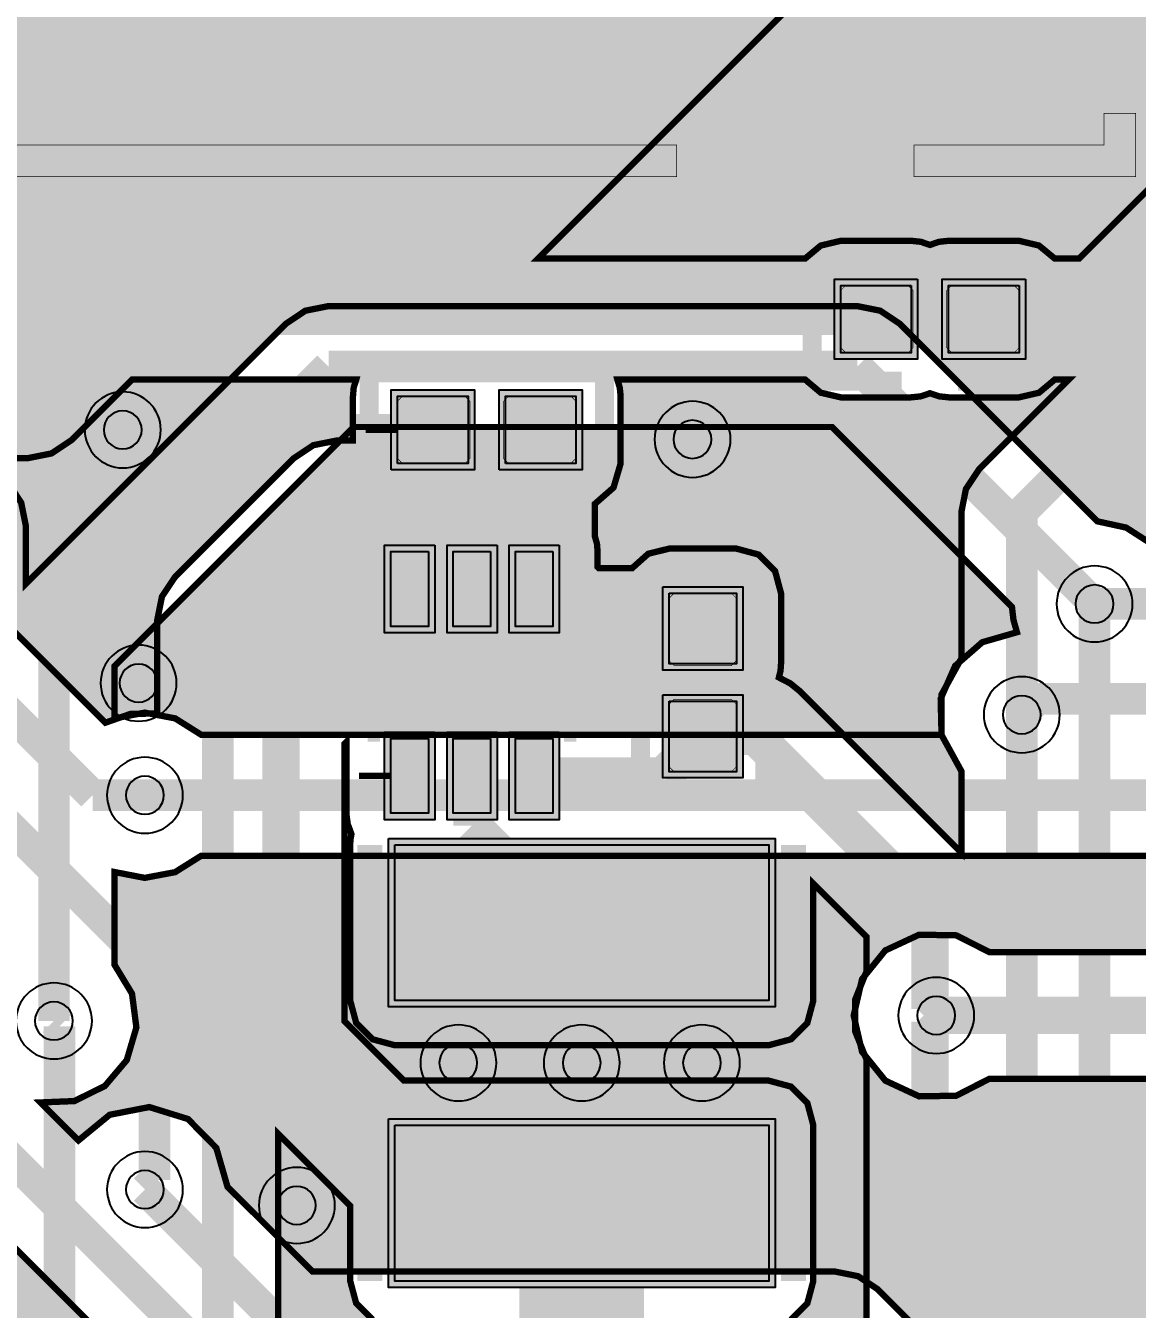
# Model space of a CAD drawing. Header units: millimetres. Extents: x 292.6 to 386.6, y -84.8 to -44.4.
# Drawn here: x 354.57 to 363.49, y -66.87 to -56.57 of the extents above; entities that cross this region are included whole.
import ezdxf

# ---------------------------------------------------------------- set-up
doc = ezdxf.new("R2010")
doc.units = ezdxf.units.MM
doc.header["$MEASUREMENT"] = 0
for name, color, linetype, true_color in [('Bottom-Layer', 7, 'Continuous', 0x0000ff), ('Document-Layer', 7, 'Continuous', 0xffffff), ('Hole-Layer', 7, 'Continuous', 0x222222), ('Multi-Layer', 7, 'Continuous', 0xc0c0c0), ('Top-Layer', 7, 'Continuous', 0xff0000), ('Top-Paste-Mask-Layer', 7, 'Continuous', 0x808080), ('Top-Silkscreen-Layer', 7, 'Continuous', 0xffcc00), ('Top-Solder-Mask-Layer', 7, 'Continuous', 0x800080)]:
    doc.layers.add(name, color=color, linetype=linetype, true_color=true_color)

msp = doc.modelspace()

# ---------------------------------------------------------------- hatches: boundary and pattern name
at = {"layer": 'Bottom-Layer'}
for points in [[(297.031, -81.582), (297.031, -74.871), (297.079, -74.985), (297.155, -75.082), (301.791, -79.718), (301.948, -79.823), (302.134, -79.86), (304.419, -79.86), (304.713, -79.91), (304.999, -79.826), (305.219, -79.625), (305.329, -79.348), (305.307, -79.05), (305.156, -78.793), (304.908, -78.628), (304.612, -78.588), (304.329, -78.682), (304.115, -78.89), (302.335, -78.89), (297.983, -74.538), (297.983, -65.489), (298.198, -65.879), (298.545, -66.159), (298.972, -66.288), (299.415, -66.245), (299.81, -66.038), (300.098, -65.698), (300.235, -65.274), (300.203, -64.829), (300.004, -64.43), (299.67, -64.135), (300.004, -63.84), (300.203, -63.441), (300.235, -62.997), (300.098, -62.572), (299.81, -62.232), (299.415, -62.025), (298.972, -61.983), (298.545, -62.111), (298.198, -62.391), (297.983, -62.782), (297.983, -54.748), (300.003, -52.728), (304.345, -52.728), (300.775, -56.299), (300.669, -56.456), (300.632, -56.642), (300.632, -68.295), (300.669, -68.481), (300.775, -68.638), (306.775, -74.638), (306.932, -74.743), (307.118, -74.78), (307.648, -74.78), (313.399, -80.531), (313.556, -80.636), (313.742, -80.673), (316.357, -80.673), (316.651, -80.723), (316.937, -80.639), (317.157, -80.438), (317.267, -80.161), (317.245, -79.863), (317.094, -79.606), (316.846, -79.441), (316.55, -79.401), (316.267, -79.495), (316.054, -79.703), (313.943, -79.703), (308.192, -73.952), (308.034, -73.847), (307.849, -73.81), (307.319, -73.81), (301.603, -68.094), (301.603, -56.843), (303.252, -55.194), (303.338, -55.413), (303.495, -55.587), (303.703, -55.696), (303.936, -55.726), (304.032, -56.035), (304.263, -56.261), (304.574, -56.351), (304.731, -56.456), (304.916, -56.492), (313.284, -56.492), (313.571, -56.563), (313.861, -56.501), (314.094, -56.32), (314.094, -58.558), (306.198, -58.558), (305.973, -58.637), (305.848, -58.84), (305.839, -58.884), (305.837, -58.928), (305.837, -61.35), (305.831, -61.433), (305.837, -61.515), (305.837, -62.054), (305.831, -62.137), (305.837, -62.219), (305.837, -62.484), (305.885, -62.663), (306.016, -62.794), (306.195, -62.842), (307.601, -62.842), (307.78, -62.794), (307.911, -62.663), (307.959, -62.484), (307.959, -60.81), (314.28, -60.81), (314.303, -60.812), (314.326, -60.813), (325.375, -60.813), (325.554, -60.765), (325.685, -60.634), (325.733, -60.455), (325.733, -59.78), (326.156, -59.815), (326.549, -59.653), (326.825, -59.33), (326.925, -58.917), (326.925, -58.017), (326.836, -57.625), (326.587, -57.31), (326.226, -57.133), (325.824, -57.13), (325.46, -57.3), (325.205, -57.611), (324.96, -57.349), (324.619, -57.24), (324.269, -57.312), (323.998, -57.546), (323.876, -57.883), (323.935, -58.236), (323.754, -58.236), (323.575, -58.284), (323.444, -58.415), (323.396, -58.594), (323.396, -59.326), (320.018, -59.326), (320.018, -58.594), (319.97, -58.415), (319.839, -58.284), (319.66, -58.236), (319.448, -58.236), (319.507, -57.883), (319.385, -57.546), (319.115, -57.312), (318.764, -57.24), (318.423, -57.349), (318.179, -57.61), (317.923, -57.3), (317.559, -57.13), (317.158, -57.133), (316.797, -57.31), (316.547, -57.625), (316.459, -58.017), (316.459, -58.572), (316.409, -58.561), (316.358, -58.558), (316.208, -58.558), (316.208, -53.213), (316.208, -53.202), (316.207, -53.19), (316.806, -53.19), (316.593, -53.402), (316.456, -53.67), (316.409, -53.967), (316.409, -54.567), (316.503, -54.983), (316.769, -55.316), (317.153, -55.501), (317.58, -55.501), (317.964, -55.316), (318.23, -54.983), (318.325, -54.567), (318.325, -53.967), (318.278, -53.67), (318.141, -53.402), (317.928, -53.19), (325.456, -53.19), (325.243, -53.402), (325.106, -53.67), (325.058, -53.967), (325.058, -54.567), (325.153, -54.983), (325.419, -55.316), (325.803, -55.501), (326.23, -55.501), (326.614, -55.316), (326.88, -54.983), (326.975, -54.567), (326.975, -53.967), (326.928, -53.67), (326.791, -53.402), (326.577, -53.19), (342.441, -53.19), (343, -53.749), (343.002, -53.787), (343.007, -53.825), (333.076, -53.825), (332.81, -53.846), (332.574, -53.97), (332.406, -54.177), (332.333, -54.434), (332.367, -54.698), (332.503, -54.928), (332.345, -55.239), (332.367, -55.587), (332.564, -55.876), (332.273, -56.045), (332.102, -56.335), (332.096, -56.671), (332.256, -56.967), (332.256, -64.124), (330.813, -65.567), (330.813, -63.88), (330.92, -63.626), (330.915, -63.35), (330.798, -63.1), (330.589, -62.919), (330.325, -62.839), (330.051, -62.874), (330.051, -62.784), (330.266, -62.559), (330.356, -62.261), (330.299, -61.955), (330.109, -61.709), (330.332, -61.474), (330.417, -61.161), (330.344, -60.846), (330.13, -60.603), (330.219, -60.289), (330.148, -59.972), (329.935, -59.726), (329.63, -59.612), (329.307, -59.656), (329.045, -59.849), (328.906, -60.143), (328.923, -60.468), (328.369, -61.022), (328.369, -58.772), (328.356, -58.639), (328.319, -58.511), (328.319, -58.186), (328.369, -57.925), (328.319, -57.664), (328.319, -57.426), (328.369, -57.165), (328.319, -56.904), (328.319, -56.647), (328.369, -56.386), (328.319, -56.124), (328.319, -55.887), (328.365, -55.549), (328.247, -55.228), (327.992, -55), (327.661, -54.918), (327.329, -55), (327.075, -55.228), (326.957, -55.549), (327.003, -55.887), (327.003, -56.124), (326.953, -56.386), (327.003, -56.647), (327.003, -56.904), (326.953, -57.165), (327.003, -57.426), (327.003, -57.664), (326.953, -57.925), (327.003, -58.186), (327.003, -58.511), (326.965, -58.639), (326.953, -58.772), (326.953, -61.175), (323.799, -64.328), (323.601, -64.103), (323.323, -63.989), (323.024, -64.008), (322.764, -64.158), (320.166, -64.158), (319.894, -64.088), (319.617, -64.138), (319.386, -64.298), (316.67, -64.298), (316.405, -64.147), (316.1, -64.13), (315.821, -64.252), (315.625, -64.486), (315.555, -64.783), (315.625, -65.08), (315.821, -65.314), (316.1, -65.435), (316.405, -65.419), (316.67, -65.268), (319.454, -65.268), (319.784, -65.409), (320.139, -65.357), (320.415, -65.128), (322.764, -65.128), (322.829, -65.182), (322.901, -65.227), (319.286, -68.841), (319.103, -69.159), (319.103, -69.525), (319.286, -69.843), (319.603, -70.026), (319.97, -70.026), (320.287, -69.843), (327.735, -62.396), (327.735, -65.611), (327.586, -65.869), (327.565, -66.166), (327.676, -66.442), (327.896, -66.642), (327.826, -66.713), (327.72, -66.87), (327.684, -67.056), (327.684, -68.333), (327.318, -68.699), (327.212, -68.856), (327.176, -69.042), (327.176, -69.545), (327.041, -69.762), (326.998, -70.013), (327.053, -70.262), (313.538, -70.262), (312.214, -68.938), (316.414, -68.938), (316.679, -69.089), (316.983, -69.106), (317.263, -68.984), (317.459, -68.75), (317.529, -68.453), (317.459, -68.156), (317.263, -67.922), (316.983, -67.8), (316.679, -67.817), (316.414, -67.968), (311.244, -67.968), (311.122, -67.846), (310.844, -67.66), (310.516, -67.595), (307.823, -67.595), (305.405, -65.177), (305.405, -64.41), (305.694, -64.294), (305.898, -64.057), (305.972, -63.754), (305.898, -63.451), (305.694, -63.215), (305.405, -63.098), (305.405, -62.908), (305.32, -62.535), (305.082, -62.237), (304.738, -62.071), (304.356, -62.071), (304.012, -62.237), (303.773, -62.535), (303.688, -62.908), (303.688, -63.109), (303.417, -63.235), (303.229, -63.467), (303.161, -63.759), (303.229, -64.05), (303.417, -64.282), (303.688, -64.408), (303.688, -65.532), (303.754, -65.861), (303.94, -66.139), (306.861, -69.06), (307.139, -69.246), (307.468, -69.311), (310.16, -69.311), (312.551, -71.702), (311.873, -71.702), (311.641, -71.562), (311.372, -71.526), (311.111, -71.601), (310.902, -71.773), (310.78, -72.015), (310.765, -72.286), (310.714, -72.286), (310.446, -72.134), (310.14, -72.119), (309.859, -72.244), (309.665, -72.483), (309.599, -72.783), (309.241, -72.756), (308.922, -72.92), (308.734, -73.226), (308.734, -73.585), (308.92, -73.891), (309.239, -74.056), (309.597, -74.03), (309.889, -73.822), (309.954, -73.836), (310.02, -73.84), (310.504, -73.84), (310.639, -73.821), (310.764, -73.764), (318.316, -73.764), (320.663, -76.111), (320.82, -76.216), (321.006, -76.253), (327.712, -76.253), (327.832, -76.238), (327.945, -76.193), (326.142, -77.997), (326.037, -78.154), (326, -78.34), (326, -78.718), (325.849, -78.983), (325.832, -79.288), (325.954, -79.567), (326.188, -79.763), (326.485, -79.833), (326.782, -79.763), (327.016, -79.567), (327.137, -79.288), (327.121, -78.983), (326.97, -78.718), (326.97, -78.541), (329.969, -75.542), (332.035, -75.542), (332.296, -75.692), (332.597, -75.711), (332.875, -75.595), (333.073, -75.367), (333.15, -75.076), (333.089, -74.78), (335.334, -74.78), (336.911, -76.357), (336.931, -76.643), (337.07, -76.894), (337.302, -77.062), (337.583, -77.117), (339.444, -78.978), (339.525, -79.272), (339.728, -79.499), (340.012, -79.611), (340.316, -79.583), (340.576, -79.423), (340.736, -79.164), (340.763, -78.86), (340.651, -78.576), (340.424, -78.372), (340.13, -78.291), (338.227, -76.388), (338.148, -76.135), (337.976, -75.933), (337.74, -75.814), (335.878, -73.952), (335.72, -73.847), (335.535, -73.81), (335.309, -73.81), (336.397, -72.722), (336.449, -73.032), (336.638, -73.284), (336.922, -73.42), (337.236, -73.41), (337.511, -73.256), (337.644, -73.256), (337.669, -73.526), (337.801, -73.763), (338.016, -73.928), (338.279, -73.993), (338.798, -74.511), (338.955, -74.616), (339.141, -74.653), (363.094, -74.653), (363.279, -74.616), (363.437, -74.511), (367.882, -70.066), (367.987, -69.909), (368.024, -69.723), (368.024, -66.492), (368.175, -66.227), (368.191, -65.923), (368.07, -65.643), (367.836, -65.447), (367.539, -65.377), (367.242, -65.447), (367.008, -65.643), (366.886, -65.923), (366.903, -66.227), (367.054, -66.492), (367.054, -69.522), (362.893, -73.683), (362.614, -73.683), (364.58, -71.717), (364.685, -71.56), (364.722, -71.374), (364.722, -67.762), (364.896, -67.493), (364.924, -67.174), (364.798, -66.879), (364.798, -65.933), (364.956, -65.643), (364.954, -65.313), (364.793, -65.024), (365.081, -65.024), (365.346, -65.16), (365.645, -65.165), (365.915, -65.039), (366.103, -64.807), (366.17, -64.516), (366.103, -64.225), (365.915, -63.994), (365.645, -63.868), (365.346, -63.873), (365.081, -64.008), (362.301, -64.008), (362.035, -63.873), (361.737, -63.868), (361.466, -63.994), (361.279, -64.225), (361.212, -64.516), (361.279, -64.807), (361.466, -65.039), (361.737, -65.165), (362.035, -65.16), (362.301, -65.024), (363.832, -65.024), (363.671, -65.313), (363.67, -65.643), (363.828, -65.933), (363.828, -66.783), (363.643, -67.059), (363.615, -67.39), (363.752, -67.693), (363.752, -71.173), (361.75, -73.175), (359.614, -73.175), (359.789, -72.896), (359.807, -72.567), (359.666, -72.27), (359.399, -72.078), (359.072, -72.037), (358.766, -72.159), (358.538, -72.159), (358.743, -71.905), (358.802, -71.584), (358.701, -71.273), (358.464, -71.049), (358.148, -70.965), (357.831, -71.042), (353.106, -71.042), (352.851, -70.894), (352.557, -70.871), (352.283, -70.977), (352.081, -71.192), (351.993, -71.473), (352.035, -71.765), (352.199, -72.01), (352.452, -72.159), (342.591, -72.159), (342.276, -71.995), (341.922, -72.017), (341.63, -72.219), (341.483, -72.542), (341.524, -72.894), (341.741, -73.175), (339.66, -73.175), (338.979, -72.494), (340.311, -72.494), (340.524, -72.703), (340.807, -72.796), (341.103, -72.757), (341.351, -72.591), (341.502, -72.334), (341.524, -72.036), (341.414, -71.759), (341.194, -71.558), (340.908, -71.474), (340.614, -71.524), (336.833, -71.524), (338.038, -70.319), (344.21, -70.319), (344.47, -70.479), (344.773, -70.506), (345.057, -70.395), (345.261, -70.168), (345.341, -69.874), (345.282, -69.575), (345.095, -69.334), (344.82, -69.202), (344.515, -69.208), (344.244, -69.349), (344.064, -69.349), (344.072, -69.25), (344.064, -69.151), (351.582, -69.151), (351.378, -69.338), (351.268, -69.592), (351.271, -69.868), (351.386, -70.119), (351.594, -70.302), (351.858, -70.384), (352.133, -70.35), (352.37, -70.208), (358.067, -70.208), (359.51, -71.652), (359.592, -71.949), (359.801, -72.177), (360.089, -72.286), (360.396, -72.252), (360.655, -72.084), (360.718, -72.424), (360.944, -72.685), (361.271, -72.798), (361.61, -72.73), (361.869, -72.501), (361.978, -72.173), (361.906, -71.834), (361.674, -71.578), (361.674, -68.354), (362.215, -68.895), (362.325, -69.179), (362.551, -69.383), (362.844, -69.465), (363.143, -69.408), (363.384, -69.223), (363.518, -68.949), (363.515, -68.645), (363.377, -68.374), (363.132, -68.193), (362.832, -68.141), (361.405, -66.713), (361.247, -66.608), (361.062, -66.571), (356.869, -66.571), (356.187, -65.89), (356.097, -65.578), (355.87, -65.347), (355.56, -65.251), (355.242, -65.313), (354.991, -65.519), (354.686, -65.214), (354.958, -65.203), (355.203, -65.082), (355.379, -64.874), (355.456, -64.612), (355.421, -64.341), (355.28, -64.108), (355.28, -63.365), (355.523, -63.412), (355.767, -63.366), (355.977, -63.234), (364.813, -63.234), (365.058, -63.372), (365.338, -63.396), (365.603, -63.301), (365.805, -63.105), (365.908, -62.843), (365.892, -62.562), (365.761, -62.313), (365.539, -62.14), (365.559, -61.942), (365.519, -61.748), (365.738, -61.468), (365.781, -61.115), (365.636, -60.791), (365.344, -60.588), (364.989, -60.565), (364.674, -60.729), (363.597, -60.729), (363.398, -60.601), (363.168, -60.551), (361.583, -58.966), (361.425, -58.861), (361.24, -58.824), (356.998, -58.824), (356.812, -58.861), (356.655, -58.966), (354.569, -61.052), (354.569, -60.586), (354.532, -60.401), (354.427, -60.243), (349.325, -55.141), (352.171, -55.141), (352.211, -55.569), (352.398, -55.956), (352.709, -56.253), (353.104, -56.423), (353.533, -56.443), (353.942, -56.311), (354.28, -56.045), (354.503, -55.678), (354.583, -55.255), (354.51, -54.832), (354.293, -54.46), (353.96, -54.188), (353.553, -54.05), (353.124, -54.063), (353.078, -54.018), (352.864, -53.875), (352.613, -53.825), (345.969, -53.825), (345.953, -53.548), (345.824, -53.302), (345.606, -53.131), (345.337, -53.063), (344.321, -52.047), (382.315, -52.047), (382.315, -81.582)], [(333.084, -64.668), (333.189, -64.511), (333.226, -64.325), (333.226, -57), (334.482, -57), (334.667, -56.963), (334.825, -56.858), (335.064, -56.619), (335.333, -56.551), (335.551, -56.38), (335.68, -56.134), (335.697, -55.857), (348.669, -55.857), (353.599, -60.787), (353.599, -65.298), (353.636, -65.484), (353.741, -65.641), (355.535, -67.435), (335.568, -67.435), (335.239, -67.5), (334.961, -67.686), (332.385, -70.262), (330.047, -70.262), (330.102, -70.013), (330.059, -69.762), (329.924, -69.545), (329.924, -67.361), (330.251, -67.459), (330.584, -67.38), (330.833, -67.146), (330.933, -66.819)], [(355.28, -62.133), (355.28, -61.713), (357.199, -59.794), (361.039, -59.794), (362.482, -61.237), (362.494, -61.341), (362.522, -61.441), (362.244, -61.521), (362.026, -61.711), (361.91, -61.975), (361.917, -62.264), (355.977, -62.264), (355.767, -62.132), (355.523, -62.086)]]:
    msp.add_hatch(color=256, dxfattribs=at).paths.add_polyline_path(points)
at = {"layer": 'Document-Layer'}
for points in [[(361.697, -57.785), (363.475, -57.785), (363.475, -57.277), (363.221, -57.277), (363.221, -57.531), (361.697, -57.531)], [(361.697, -57.785), (363.475, -57.785), (363.475, -57.277), (363.221, -57.277), (363.221, -57.531), (361.697, -57.531)], [(359.792, -57.785), (359.792, -57.531), (354.204, -57.531), (354.204, -57.785)], [(359.792, -57.785), (359.792, -57.531), (354.204, -57.531), (354.204, -57.785)]]:
    msp.add_hatch(color=256, dxfattribs=at).paths.add_polyline_path(points)
at = {"layer": 'Top-Layer'}
for points in [[(382.271, -53.657), (382.293, -53.657), (382.315, -53.655), (382.315, -57.344), (382.293, -57.342), (382.271, -57.341), (380.471, -57.341), (380.292, -57.389), (380.161, -57.52), (380.113, -57.699), (380.113, -58.899), (380.161, -59.078), (380.292, -59.209), (380.471, -59.257), (382.271, -59.257), (382.293, -59.257), (382.315, -59.255), (382.315, -81.582), (357.509, -81.582), (359.5, -79.591), (359.605, -79.434), (359.642, -79.248), (359.642, -73.147), (359.665, -73.121), (359.688, -73.093), (359.688, -78.359), (359.725, -78.545), (359.83, -78.702), (360.399, -79.271), (360.399, -79.748), (360.447, -79.927), (360.578, -80.058), (360.757, -80.106), (362.507, -80.106), (362.686, -80.058), (362.817, -79.927), (362.865, -79.748), (362.865, -78.748), (362.817, -78.569), (362.686, -78.438), (362.507, -78.39), (360.89, -78.39), (360.658, -78.158), (360.658, -75.012), (360.707, -75.023), (360.757, -75.026), (360.971, -75.026), (360.92, -75.126), (360.902, -75.237), (360.902, -75.737), (360.913, -75.825), (360.945, -75.907), (360.913, -75.989), (360.902, -76.077), (360.902, -76.577), (360.95, -76.756), (361.082, -76.887), (361.261, -76.935), (361.801, -76.935), (361.98, -76.887), (362.111, -76.756), (362.159, -76.577), (362.159, -76.077), (362.148, -75.989), (362.116, -75.907), (362.148, -75.825), (362.159, -75.737), (362.159, -75.237), (362.148, -75.15), (362.117, -75.069), (362.117, -75.026), (362.507, -75.026), (362.686, -74.978), (362.817, -74.847), (362.865, -74.668), (362.865, -73.668), (362.817, -73.489), (362.686, -73.358), (362.507, -73.31), (361.801, -73.31), (361.801, -72.588), (361.962, -72.286), (361.95, -71.944), (361.77, -71.653), (361.468, -71.491), (361.125, -71.501), (360.834, -71.681), (360.779, -71.359), (360.578, -71.103), (360.279, -70.974), (359.954, -71.002), (359.683, -71.182), (359.529, -71.469), (359.531, -71.795), (359.688, -72.08), (359.688, -72.298), (359.454, -72.102), (359.157, -72.032), (358.86, -72.102), (358.626, -72.298), (358.626, -72.08), (358.778, -71.811), (358.792, -71.502), (358.664, -71.22), (358.422, -71.027), (358.445, -70.956), (358.453, -70.882), (358.453, -70.342), (358.405, -70.163), (358.273, -70.032), (358.094, -69.984), (357.529, -69.984), (357.452, -69.992), (357.379, -70.017), (357.306, -69.992), (357.229, -69.984), (356.802, -69.984), (356.594, -69.776), (356.594, -65.466), (357.172, -66.044), (357.172, -66.647), (357.22, -66.826), (357.351, -66.957), (357.53, -67.005), (358.172, -67.005), (358.172, -67.388), (357.814, -67.584), (357.588, -67.923), (357.544, -68.329), (357.692, -68.709), (357.999, -68.977), (358.395, -69.074), (358.604, -69.074), (358.932, -69.009), (359.211, -68.823), (359.637, -68.397), (359.641, -68.392), (359.646, -68.387), (359.672, -68.387), (359.672, -68.869), (359.72, -69.048), (359.851, -69.179), (360.03, -69.227), (360.57, -69.227), (360.749, -69.179), (360.88, -69.048), (360.928, -68.869), (360.928, -68.369), (360.917, -68.282), (360.885, -68.199), (360.917, -68.117), (360.928, -68.029), (360.928, -67.529), (360.88, -67.35), (360.749, -67.219), (360.57, -67.171), (359.888, -67.171), (359.888, -67.005), (360.53, -67.005), (360.709, -66.957), (360.84, -66.826), (360.888, -66.647), (360.888, -65.397), (360.84, -65.218), (360.709, -65.087), (360.53, -65.039), (357.604, -65.039), (357.125, -64.56), (357.125, -62.337), (357.141, -62.321), (357.141, -62.894), (357.152, -62.98), (357.182, -63.061), (357.174, -63.103), (357.172, -63.147), (357.172, -64.397), (357.22, -64.576), (357.351, -64.707), (357.53, -64.755), (360.53, -64.755), (360.709, -64.707), (360.84, -64.576), (360.888, -64.397), (360.888, -63.458), (361.316, -63.886), (361.316, -64.16), (361.223, -64.391), (361.223, -64.641), (361.316, -64.873), (361.316, -69.977), (361.354, -70.172), (361.464, -70.336), (362.734, -71.606), (362.899, -71.717), (363.094, -71.755), (367.871, -71.755), (367.992, -71.844), (368.139, -71.875), (368.639, -71.875), (368.726, -71.864), (368.809, -71.832), (368.891, -71.864), (368.979, -71.875), (369.479, -71.875), (369.658, -71.827), (369.789, -71.696), (369.837, -71.517), (369.837, -70.977), (369.789, -70.798), (369.658, -70.667), (369.479, -70.619), (368.979, -70.619), (368.918, -70.624), (368.86, -70.639), (368.86, -70.207), (368.854, -70.127), (368.835, -70.049), (368.835, -69.94), (369.056, -69.94), (369.078, -69.941), (369.1, -69.942), (369.654, -69.942), (369.76, -69.93), (369.862, -69.895), (370.651, -69.895), (370.695, -69.901), (370.74, -69.903), (370.962, -69.903), (371.632, -70.574), (371.742, -70.657), (371.871, -70.705), (371.871, -70.92), (371.919, -71.099), (372.05, -71.23), (372.229, -71.278), (373.362, -71.278), (373.541, -71.23), (373.672, -71.099), (373.72, -70.92), (373.72, -69.543), (373.662, -69.347), (373.507, -69.215), (373.662, -69.083), (373.72, -68.888), (373.72, -67.511), (373.672, -67.332), (373.541, -67.2), (373.362, -67.152), (372.229, -67.152), (372.05, -67.2), (371.919, -67.332), (371.871, -67.511), (371.871, -67.725), (371.742, -67.774), (371.632, -67.856), (370.965, -68.523), (370.933, -68.52), (370.9, -68.519), (369.862, -68.519), (369.811, -68.498), (369.758, -68.483), (369.758, -68.332), (369.752, -68.269), (369.736, -68.208), (369.752, -68.147), (369.758, -68.083), (369.758, -67.833), (369.71, -67.654), (369.579, -67.523), (369.4, -67.475), (368.835, -67.475), (368.835, -66.907), (368.787, -66.728), (368.656, -66.597), (368.477, -66.549), (368.227, -66.549), (368.213, -66.549), (368.2, -66.55), (368.198, -66.547), (368.195, -66.544), (368.077, -66.427), (368.196, -66.128), (368.16, -65.808), (367.978, -65.543), (367.692, -65.395), (367.371, -65.399), (367.089, -65.553), (366.912, -65.822), (366.884, -66.143), (364.644, -66.143), (364.587, -66.085), (364.832, -65.894), (364.963, -65.611), (364.951, -65.3), (364.798, -65.029), (364.798, -63.221), (365.011, -63.356), (365.258, -63.401), (365.505, -63.351), (365.716, -63.213), (366.166, -63.213), (366.188, -63.212), (366.21, -63.211), (366.435, -63.211), (366.435, -63.776), (366.457, -63.9), (366.52, -64.008), (365.933, -64.008), (365.667, -63.873), (365.369, -63.868), (365.098, -63.994), (364.911, -64.225), (364.844, -64.516), (364.911, -64.807), (365.098, -65.039), (365.369, -65.165), (365.667, -65.16), (365.933, -65.024), (367.412, -65.024), (367.533, -65.113), (367.679, -65.144), (368.179, -65.144), (368.267, -65.133), (368.35, -65.101), (368.432, -65.133), (368.52, -65.144), (369.02, -65.144), (369.199, -65.096), (369.33, -64.965), (369.378, -64.786), (369.378, -64.246), (369.33, -64.067), (369.199, -63.936), (369.02, -63.888), (368.883, -63.888), (368.896, -63.833), (368.901, -63.776), (368.901, -63.52), (368.903, -63.476), (368.901, -63.432), (368.901, -63.209), (369.122, -63.209), (369.144, -63.211), (369.166, -63.211), (369.72, -63.211), (369.826, -63.199), (369.927, -63.164), (370.652, -63.164), (370.696, -63.17), (370.74, -63.172), (370.962, -63.172), (371.632, -63.843), (371.742, -63.926), (371.871, -63.974), (371.871, -64.189), (371.919, -64.368), (372.05, -64.499), (372.229, -64.547), (373.362, -64.547), (373.541, -64.499), (373.672, -64.368), (373.72, -64.189), (373.72, -62.812), (373.662, -62.616), (373.507, -62.484), (373.662, -62.352), (373.72, -62.157), (373.72, -60.78), (373.672, -60.601), (373.541, -60.469), (373.362, -60.421), (372.229, -60.421), (372.05, -60.469), (371.919, -60.601), (371.871, -60.78), (371.871, -60.994), (371.742, -61.043), (371.632, -61.125), (370.965, -61.792), (370.933, -61.789), (370.9, -61.788), (369.927, -61.788), (369.877, -61.767), (369.824, -61.752), (369.824, -61.601), (369.818, -61.538), (369.802, -61.477), (369.818, -61.416), (369.824, -61.353), (369.824, -61.103), (369.776, -60.924), (369.645, -60.793), (369.466, -60.745), (368.901, -60.745), (368.901, -60.176), (368.853, -59.997), (368.722, -59.866), (368.543, -59.818), (368.388, -59.818), (368.34, -59.701), (368.263, -59.601), (367.628, -58.966), (367.47, -58.861), (367.285, -58.824), (367.173, -58.824), (367.211, -58.795), (367.247, -58.763), (369.533, -56.477), (369.579, -56.424), (369.616, -56.365), (369.69, -56.365), (369.759, -56.359), (369.825, -56.339), (369.891, -56.359), (369.96, -56.365), (370.96, -56.365), (371.139, -56.317), (371.27, -56.186), (371.318, -56.007), (371.318, -55.42), (371.483, -55.42), (371.483, -55.961), (371.531, -56.14), (371.662, -56.271), (371.841, -56.319), (372.381, -56.319), (372.56, -56.271), (372.691, -56.14), (372.739, -55.961), (372.739, -55.395), (372.731, -55.318), (372.706, -55.245), (372.731, -55.172), (372.739, -55.095), (372.739, -54.529), (372.691, -54.35), (372.56, -54.219), (372.381, -54.171), (371.841, -54.171), (371.764, -54.18), (371.691, -54.204), (371.184, -54.204), (371.085, -54.148), (370.974, -54.125), (372.6, -54.125), (374.947, -56.472), (375.161, -56.615), (375.413, -56.665), (376.339, -56.665), (376.338, -56.682), (376.338, -56.699), (376.338, -57.299), (376.386, -57.478), (376.517, -57.609), (376.696, -57.657), (378.246, -57.657), (378.425, -57.609), (378.556, -57.478), (378.604, -57.299), (378.604, -56.699), (378.588, -56.595), (378.543, -56.499), (378.588, -56.404), (378.604, -56.299), (378.604, -55.699), (378.588, -55.595), (378.543, -55.499), (378.588, -55.404), (378.604, -55.299), (378.604, -54.699), (378.588, -54.595), (378.543, -54.499), (378.588, -54.404), (378.604, -54.299), (378.604, -53.699), (378.556, -53.52), (378.425, -53.389), (378.246, -53.341), (377.499, -53.341), (376.205, -52.047), (380.116, -52.047), (380.114, -52.073), (380.113, -52.099), (380.113, -53.299), (380.161, -53.478), (380.292, -53.609), (380.471, -53.657)], [(367.406, -54.125), (367.233, -54.178), (367.107, -54.308), (367.062, -54.483), (367.062, -56.007), (367.11, -56.186), (367.241, -56.317), (367.42, -56.365), (368.273, -56.365), (366.703, -57.935), (364.9, -57.935), (365.215, -57.62), (365.32, -57.463), (365.357, -57.277), (365.357, -56.931), (365.484, -56.8), (365.53, -56.624), (365.53, -55.874), (365.504, -55.74), (365.43, -55.626), (365.504, -55.512), (365.53, -55.378), (365.53, -54.628), (365.482, -54.449), (365.351, -54.318), (365.172, -54.27), (364.572, -54.27), (364.393, -54.318), (364.262, -54.449), (364.214, -54.628), (364.214, -55.378), (364.239, -55.512), (364.313, -55.626), (364.239, -55.74), (364.214, -55.874), (364.214, -56.624), (364.26, -56.8), (364.387, -56.931), (364.387, -57.076), (363.02, -58.443), (362.826, -58.443), (362.699, -58.338), (362.539, -58.3), (361.974, -58.3), (361.897, -58.308), (361.824, -58.333), (361.751, -58.308), (361.674, -58.3), (361.108, -58.3), (360.948, -58.338), (360.822, -58.443), (358.678, -58.443), (360.683, -56.438), (361.121, -56.428), (361.527, -56.262), (361.846, -55.963), (362.039, -55.57), (362.078, -55.133), (361.959, -54.712), (361.698, -54.36), (361.328, -54.125)], [(361.674, -58.658), (361.674, -59.198), (361.108, -59.198), (361.108, -58.658)], [(362.539, -58.658), (362.539, -59.198), (361.974, -59.198), (361.974, -58.658)], [(357.22, -59.413), (357.2, -59.479), (357.194, -59.547), (357.194, -59.903), (357.062, -59.903), (356.876, -59.94), (356.719, -60.045), (355.766, -60.998), (355.661, -61.155), (355.624, -61.341), (355.624, -62.093), (355.409, -62.096), (355.207, -62.167), (353.526, -60.485), (353.368, -60.38), (353.183, -60.343), (350.09, -60.343), (350.074, -60.265), (350.04, -60.193), (350.074, -60.121), (350.09, -60.043), (354.59, -60.043), (354.775, -60.006), (354.933, -59.901), (355.421, -59.413)], [(360.822, -59.413), (360.948, -59.519), (361.108, -59.556), (361.674, -59.556), (361.751, -59.548), (361.824, -59.523), (361.897, -59.548), (361.974, -59.556), (362.539, -59.556), (362.699, -59.519), (362.826, -59.413), (362.938, -59.413), (362.218, -60.134), (362.113, -60.291), (362.076, -60.477), (362.076, -61.651), (361.918, -61.939), (361.918, -62.267), (362.076, -62.555), (362.076, -63.209), (360.784, -61.917), (360.704, -61.852), (360.612, -61.804), (360.625, -61.75), (360.629, -61.694), (360.629, -61.128), (360.581, -60.949), (360.45, -60.818), (360.271, -60.77), (359.731, -60.77), (359.564, -60.811), (359.435, -60.926), (359.167, -60.926), (359.157, -60.916), (359.157, -60.794), (359.152, -60.73), (359.134, -60.668), (359.134, -60.412), (359.285, -60.28), (359.342, -60.087), (359.342, -59.547), (359.335, -59.479), (359.316, -59.413)], [(357.552, -60.087), (357.552, -59.547), (358.118, -59.547), (358.118, -60.087)], [(358.418, -60.087), (358.418, -59.547), (358.983, -59.547), (358.983, -60.087)], [(357.799, -60.794), (357.799, -61.394), (357.499, -61.394), (357.499, -60.794)], [(358.299, -60.794), (358.299, -61.394), (357.999, -61.394), (357.999, -60.794)], [(358.799, -60.794), (358.799, -61.394), (358.499, -61.394), (358.499, -60.794)], [(359.731, -61.128), (360.271, -61.128), (360.271, -61.694), (359.731, -61.694)], [(359.731, -61.994), (360.271, -61.994), (360.271, -62.56), (359.731, -62.56)], [(357.799, -62.294), (357.799, -62.894), (357.499, -62.894), (357.499, -62.294)], [(358.299, -62.294), (358.299, -62.894), (357.999, -62.894), (357.999, -62.294)], [(358.799, -62.294), (358.799, -62.894), (358.499, -62.894), (358.499, -62.294)], [(357.53, -63.147), (360.53, -63.147), (360.53, -64.397), (357.53, -64.397)], [(357.53, -65.397), (360.53, -65.397), (360.53, -66.647), (357.53, -66.647)]]:
    msp.add_hatch(color=256, dxfattribs=at).paths.add_polyline_path(points)
at = {"layer": 'Top-Paste-Mask-Layer'}
for points in [[(361.689, -58.698), (361.689, -59.158), (361.649, -59.198), (361.148, -59.198), (361.108, -59.158), (361.108, -58.698), (361.148, -58.658), (361.649, -58.658)], [(361.689, -58.698), (361.689, -59.158), (361.649, -59.198), (361.148, -59.198), (361.108, -59.158), (361.108, -58.698), (361.148, -58.658), (361.649, -58.658)], [(361.959, -58.698), (361.959, -59.158), (361.999, -59.198), (362.499, -59.198), (362.539, -59.158), (362.539, -58.698), (362.499, -58.658), (361.999, -58.658)], [(361.959, -58.698), (361.959, -59.158), (361.999, -59.198), (362.499, -59.198), (362.539, -59.158), (362.539, -58.698), (362.499, -58.658), (361.999, -58.658)], [(358.133, -60.047), (358.133, -59.587), (358.093, -59.547), (357.592, -59.547), (357.552, -59.587), (357.552, -60.047), (357.592, -60.087), (358.093, -60.087)], [(358.133, -60.047), (358.133, -59.587), (358.093, -59.547), (357.592, -59.547), (357.552, -59.587), (357.552, -60.047), (357.592, -60.087), (358.093, -60.087)], [(358.403, -60.047), (358.403, -59.587), (358.443, -59.547), (358.943, -59.547), (358.983, -59.587), (358.983, -60.047), (358.943, -60.087), (358.443, -60.087)], [(358.403, -60.047), (358.403, -59.587), (358.443, -59.547), (358.943, -59.547), (358.983, -59.587), (358.983, -60.047), (358.943, -60.087), (358.443, -60.087)], [(357.799, -60.794), (357.799, -61.394), (357.499, -61.394), (357.499, -60.794)], [(358.299, -60.794), (358.299, -61.394), (357.999, -61.394), (357.999, -60.794)], [(358.799, -60.794), (358.799, -61.394), (358.499, -61.394), (358.499, -60.794)], [(359.771, -61.709), (360.231, -61.709), (360.271, -61.669), (360.271, -61.168), (360.231, -61.128), (359.771, -61.128), (359.731, -61.168), (359.731, -61.669)], [(359.771, -61.709), (360.231, -61.709), (360.271, -61.669), (360.271, -61.168), (360.231, -61.128), (359.771, -61.128), (359.731, -61.168), (359.731, -61.669)], [(359.771, -61.979), (360.231, -61.979), (360.271, -62.019), (360.271, -62.52), (360.231, -62.56), (359.771, -62.56), (359.731, -62.52), (359.731, -62.019)], [(359.771, -61.979), (360.231, -61.979), (360.271, -62.019), (360.271, -62.52), (360.231, -62.56), (359.771, -62.56), (359.731, -62.52), (359.731, -62.019)], [(357.799, -62.294), (357.799, -62.894), (357.499, -62.894), (357.499, -62.294)], [(358.299, -62.294), (358.299, -62.894), (357.999, -62.894), (357.999, -62.294)], [(358.799, -62.294), (358.799, -62.894), (358.499, -62.894), (358.499, -62.294)], [(357.53, -63.147), (360.53, -63.147), (360.53, -64.397), (357.53, -64.397)], [(357.53, -65.397), (360.53, -65.397), (360.53, -66.647), (357.53, -66.647)]]:
    msp.add_hatch(color=256, dxfattribs=at).paths.add_polyline_path(points)
at = {"layer": 'Top-Solder-Mask-Layer'}
for points in [[(361.725, -58.607), (361.725, -59.249), (361.057, -59.249), (361.057, -58.607)], [(362.59, -58.607), (362.59, -59.249), (361.923, -59.249), (361.923, -58.607)], [(357.501, -60.138), (357.501, -59.496), (358.169, -59.496), (358.169, -60.138)], [(358.367, -60.138), (358.367, -59.496), (359.034, -59.496), (359.034, -60.138)], [(357.85, -60.743), (357.85, -61.445), (357.448, -61.445), (357.448, -60.743)], [(358.35, -60.743), (358.35, -61.445), (357.949, -61.445), (357.949, -60.743)], [(358.85, -60.743), (358.85, -61.445), (358.448, -61.445), (358.448, -60.743)], [(359.68, -61.077), (360.322, -61.077), (360.322, -61.745), (359.68, -61.745)], [(359.68, -61.943), (360.322, -61.943), (360.322, -62.61), (359.68, -62.61)], [(357.85, -62.243), (357.85, -62.945), (357.448, -62.945), (357.448, -62.243)], [(358.35, -62.243), (358.35, -62.945), (357.949, -62.945), (357.949, -62.243)], [(358.85, -62.243), (358.85, -62.945), (358.448, -62.945), (358.448, -62.243)], [(357.479, -63.096), (360.581, -63.096), (360.581, -64.448), (357.479, -64.448)], [(357.479, -65.346), (360.581, -65.346), (360.581, -66.698), (357.479, -66.698)]]:
    msp.add_hatch(color=256, dxfattribs=at).paths.add_polyline_path(points)

# ---------------------------------------------------------------- linework, layer by layer
at = {"layer": 'Bottom-Layer'}
for points, const_width in [([(363.597, -60.729), (363.398, -60.601), (363.168, -60.551), (361.583, -58.966), (361.425, -58.861), (361.24, -58.824), (356.998, -58.824), (356.812, -58.861), (356.655, -58.966), (354.569, -61.052), (354.569, -60.586), (354.532, -60.401), (354.427, -60.243), (349.325, -55.141)], 0.0508), ([(333.226, -57), (334.482, -57), (334.667, -56.963), (334.825, -56.858), (335.064, -56.619), (335.333, -56.551), (335.551, -56.38), (335.68, -56.134), (335.697, -55.857), (348.669, -55.857), (353.599, -60.787), (353.599, -65.298), (353.636, -65.484), (353.741, -65.641), (355.535, -67.435), (335.568, -67.435), (335.239, -67.5), (334.961, -67.686), (332.385, -70.262)], 0.0508), ([(356.998, -59.309), (354.795, -61.512)], 0.254), ([(361.24, -59.309), (356.998, -59.309)], 0.254), ([(363.145, -61.214), (361.24, -59.309)], 0.254), ([(363.145, -61.214), (365.126, -61.214)], 0.254), ([(354.795, -61.512), (354.795, -64.56)], 0.254), ([(362.688, -61.976), (362.561, -62.103)], 0.254), ([(364.897, -61.976), (362.688, -61.976)], 0.254), ([(355.525, -62.749), (365.242, -62.749)], 0.254), ([(362.832, -68.141), (361.405, -66.713), (361.247, -66.608), (361.062, -66.571), (356.869, -66.571), (356.187, -65.89), (356.097, -65.578), (355.87, -65.347), (355.56, -65.251), (355.242, -65.313), (354.991, -65.519), (354.686, -65.214), (354.958, -65.203), (355.203, -65.082), (355.379, -64.874), (355.456, -64.612), (355.421, -64.341), (355.28, -64.108), (355.28, -63.365), (355.523, -63.412), (355.767, -63.366), (355.977, -63.234), (364.813, -63.234)], 0.0508), ([(365.081, -64.008), (362.301, -64.008), (362.035, -63.873), (361.737, -63.868), (361.466, -63.994), (361.279, -64.225), (361.212, -64.516), (361.279, -64.807), (361.466, -65.039), (361.737, -65.165), (362.035, -65.16), (362.301, -65.024), (363.832, -65.024)], 0.0508), ([(365.507, -64.516), (361.875, -64.516)], 0.3), ([(356.223, -67.437), (354.084, -65.298)], 0.254), ([(356.668, -67.056), (355.525, -65.913)], 0.254)]:
    msp.add_lwpolyline(points, dxfattribs=dict(at, const_width=const_width))
at = {"layer": 'Bottom-Layer', "const_width": 0.0508}
msp.add_lwpolyline([(355.28, -62.133), (355.28, -61.713), (357.199, -59.794), (361.039, -59.794), (362.482, -61.237), (362.494, -61.341), (362.522, -61.441), (362.244, -61.521), (362.026, -61.711), (361.91, -61.975), (361.917, -62.264), (355.977, -62.264), (355.767, -62.132), (355.523, -62.086)], close=True, dxfattribs=at)
at = {"layer": 'Document-Layer', "const_width": 0.00508}
for points in [[(361.697, -57.785), (363.475, -57.785), (363.475, -57.277), (363.221, -57.277), (363.221, -57.531), (361.697, -57.531)], [(361.697, -57.785), (363.475, -57.785), (363.475, -57.277), (363.221, -57.277), (363.221, -57.531), (361.697, -57.531)], [(359.792, -57.785), (359.792, -57.531), (354.204, -57.531), (354.204, -57.785)], [(359.792, -57.785), (359.792, -57.531), (354.204, -57.531), (354.204, -57.785)]]:
    msp.add_lwpolyline(points, close=True, dxfattribs=at)
at = {"layer": 'Document-Layer', "const_width": 0.2}
msp.add_lwpolyline([(358.552, -61.034, 1), (358.753, -61.034, 1)], format="xyb", close=True, dxfattribs=at)
msp.add_lwpolyline([(358.552, -61.034, 1), (358.753, -61.034, 1)], format="xyb", close=True, dxfattribs=at)
at = {"layer": 'Hole-Layer'}
for points in [[(355.194, -59.817, 1), (355.499, -59.817, 1)], [(359.766, -59.893, 1), (360.071, -59.893, 1)], [(362.992, -61.214, 1), (363.297, -61.214, 1)], [(355.321, -61.849, 1), (355.626, -61.849, 1)], [(362.408, -62.103, 1), (362.713, -62.103, 1)], [(355.372, -62.749, 1), (355.677, -62.749, 1)], [(361.722, -64.516, 1), (362.027, -64.516, 1)], [(354.642, -64.56, 1), (354.947, -64.56, 1)], [(357.887, -64.897, 1), (358.192, -64.897, 1)], [(358.877, -64.897, 1), (359.182, -64.897, 1)], [(359.842, -64.897, 1), (360.147, -64.897, 1)], [(355.372, -65.913, 1), (355.677, -65.913, 1)], [(356.591, -66.04, 1), (356.896, -66.04, 1)]]:
    msp.add_lwpolyline(points, format="xyb", close=True, dxfattribs=at)
at = {"layer": 'Multi-Layer'}
for points in [[(355.042, -59.817, 1), (355.652, -59.817, 1)], [(359.614, -59.893, 1), (360.224, -59.893, 1)], [(362.84, -61.214, 1), (363.45, -61.214, 1)], [(355.169, -61.849, 1), (355.779, -61.849, 1)], [(362.256, -62.103, 1), (362.866, -62.103, 1)], [(355.22, -62.749, 1), (355.83, -62.749, 1)], [(354.49, -64.56, 1), (355.1, -64.56, 1)], [(361.57, -64.516, 1), (362.18, -64.516, 1)], [(357.735, -64.897, 1), (358.345, -64.897, 1)], [(358.725, -64.897, 1), (359.335, -64.897, 1)], [(359.689, -64.897, 1), (360.299, -64.897, 1)], [(355.22, -65.913, 1), (355.83, -65.913, 1)], [(356.439, -66.04, 1), (357.049, -66.04, 1)]]:
    msp.add_lwpolyline(points, format="xyb", close=True, dxfattribs=at)
at = {"layer": 'Top-Layer'}
for points, const_width in [([(364.387, -57.076), (363.02, -58.443), (362.826, -58.443), (362.699, -58.338), (362.539, -58.3), (361.974, -58.3), (361.897, -58.308), (361.824, -58.333), (361.751, -58.308), (361.674, -58.3), (361.108, -58.3), (360.948, -58.338), (360.822, -58.443), (358.678, -58.443), (360.683, -56.438), (361.121, -56.428), (361.527, -56.262), (361.846, -55.963), (362.039, -55.57), (362.078, -55.133), (361.959, -54.712), (361.698, -54.36), (361.328, -54.125), (367.406, -54.125)], 0.0508), ([(358.375, -55.245), (356.602, -57.018)], 0.7), ([(360.875, -55.245), (357.827, -58.293)], 0.7), ([(356.602, -57.018), (348.984, -57.018)], 0.7), ([(363.221, -58.928), (364.872, -57.277)], 0.254), ([(357.827, -58.293), (348.989, -58.293)], 0.7), ([(364.618, -58.42), (362.561, -60.477)], 0.254), ([(354.59, -59.558), (355.22, -58.928)], 0.254), ([(355.22, -58.928), (361.391, -58.928)], 0.254), ([(362.257, -58.928), (363.221, -58.928)], 0.254), ([(348.984, -59.558), (354.59, -59.558)], 0.254), ([(350.09, -60.043), (354.59, -60.043), (354.775, -60.006), (354.933, -59.901), (355.421, -59.413), (357.22, -59.413), (357.2, -59.479), (357.194, -59.547), (357.194, -59.903), (357.062, -59.903), (356.876, -59.94), (356.719, -60.045), (355.766, -60.998), (355.661, -61.155), (355.624, -61.341), (355.624, -62.093), (355.409, -62.096), (355.207, -62.167), (353.526, -60.485)], 0.0508), ([(355.347, -59.817), (357.835, -59.817)], 0.254), ([(358.649, -59.868), (358.701, -59.817)], 0.254), ([(358.649, -61.094), (358.649, -59.868)], 0.254), ([(357.555, -59.817), (357.296, -59.817)], 0.0508), ([(357.062, -60.388), (356.109, -61.341)], 0.254), ([(357.823, -60.388), (357.062, -60.388)], 0.254), ([(358.149, -60.715), (357.823, -60.388)], 0.254), ([(362.561, -60.477), (362.561, -62.103)], 0.254), ([(358.149, -61.094), (358.149, -60.715)], 0.254), ([(353.183, -60.828), (355.104, -62.749)], 0.254), ([(357.649, -61.094), (356.617, -62.127)], 0.3), ([(358.966, -61.411), (358.649, -61.094)], 0.254), ([(363.145, -67.107), (363.145, -61.214)], 0.254), ([(356.109, -61.341), (356.109, -69.977)], 0.254), ([(360.001, -61.411), (358.966, -61.411)], 0.254), ([(353.54, -62.098), (355.601, -64.159)], 0.254), ([(356.617, -62.127), (356.617, -64.77)], 0.3), ([(362.561, -62.103), (362.561, -67.412)], 0.254), ([(360.001, -62.277), (359.684, -62.594)], 0.3), ([(360.425, -62.277), (360.001, -62.277)], 0.3), ([(361.824, -63.675), (360.425, -62.277)], 0.3), ([(360.709, -66.957), (360.84, -66.826), (360.888, -66.647), (360.888, -65.397), (360.84, -65.218), (360.709, -65.087), (360.53, -65.039), (357.604, -65.039), (357.125, -64.56), (357.125, -62.337), (357.141, -62.321), (357.141, -62.894), (357.152, -62.98), (357.182, -63.061), (357.174, -63.103), (357.172, -63.147), (357.172, -64.397), (357.22, -64.576), (357.351, -64.707), (357.53, -64.755), (360.53, -64.755), (360.709, -64.707), (360.84, -64.576), (360.888, -64.397), (360.888, -63.458), (361.316, -63.886), (361.316, -64.16), (361.223, -64.391), (361.223, -64.641), (361.316, -64.873), (361.316, -69.977)], 0.0508), ([(358.149, -62.594), (358.149, -62.992)], 0.3), ([(359.684, -62.594), (358.649, -62.594)], 0.3), ([(355.104, -62.749), (355.525, -62.749)], 0.254), ([(357.502, -62.594), (357.243, -62.594)], 0.0508), ([(358.149, -62.992), (358.929, -63.772)], 0.3), ([(361.824, -64.465), (361.824, -63.675)], 0.3), ([(358.929, -63.772), (359.03, -63.772)], 0.3), ([(355.601, -64.159), (355.601, -65.837)], 0.254), ([(361.875, -64.516), (361.824, -64.465)], 0.3), ([(361.824, -64.567), (361.875, -64.516)], 0.3), ([(354.795, -64.56), (354.839, -64.604)], 0.254), ([(354.839, -64.604), (354.839, -70.485)], 0.254), ([(361.824, -69.977), (361.824, -64.567)], 0.3), ([(356.617, -64.77), (357.869, -66.022)], 0.3), ([(356.594, -69.776), (356.594, -65.466), (357.172, -66.044), (357.172, -66.647), (357.22, -66.826), (357.351, -66.957)], 0.0508), ([(359.03, -67.79), (359.03, -66.022)], 1), ([(355.601, -65.837), (355.525, -65.913)], 0.254), ([(357.869, -66.022), (359.03, -66.022)], 0.3)]:
    msp.add_lwpolyline(points, dxfattribs=dict(at, const_width=const_width))
for points in [[(361.674, -58.658), (361.674, -59.198), (361.108, -59.198), (361.108, -58.658)], [(362.539, -58.658), (362.539, -59.198), (361.974, -59.198), (361.974, -58.658)], [(357.552, -60.087), (357.552, -59.547), (358.118, -59.547), (358.118, -60.087)], [(358.418, -60.087), (358.418, -59.547), (358.983, -59.547), (358.983, -60.087)], [(357.799, -60.794), (357.799, -61.394), (357.499, -61.394), (357.499, -60.794)], [(358.299, -60.794), (358.299, -61.394), (357.999, -61.394), (357.999, -60.794)], [(358.799, -60.794), (358.799, -61.394), (358.499, -61.394), (358.499, -60.794)], [(359.731, -61.128), (360.271, -61.128), (360.271, -61.694), (359.731, -61.694)], [(359.731, -61.994), (360.271, -61.994), (360.271, -62.56), (359.731, -62.56)], [(357.799, -62.294), (357.799, -62.894), (357.499, -62.894), (357.499, -62.294)], [(358.299, -62.294), (358.299, -62.894), (357.999, -62.894), (357.999, -62.294)], [(358.799, -62.294), (358.799, -62.894), (358.499, -62.894), (358.499, -62.294)], [(357.53, -63.147), (360.53, -63.147), (360.53, -64.397), (357.53, -64.397)], [(357.53, -65.397), (360.53, -65.397), (360.53, -66.647), (357.53, -66.647)]]:
    msp.add_lwpolyline(points, close=True, dxfattribs=at)
at = {"layer": 'Top-Layer', "const_width": 0.0508}
msp.add_lwpolyline([(360.822, -59.413), (360.948, -59.519), (361.108, -59.556), (361.674, -59.556), (361.751, -59.548), (361.824, -59.523), (361.897, -59.548), (361.974, -59.556), (362.539, -59.556), (362.699, -59.519), (362.826, -59.413), (362.938, -59.413), (362.218, -60.134), (362.113, -60.291), (362.076, -60.477), (362.076, -61.651), (361.918, -61.939), (361.918, -62.267), (362.076, -62.555), (362.076, -63.209), (360.784, -61.917), (360.704, -61.852), (360.612, -61.804), (360.625, -61.75), (360.629, -61.694), (360.629, -61.128), (360.581, -60.949), (360.45, -60.818), (360.271, -60.77), (359.731, -60.77), (359.564, -60.811), (359.435, -60.926), (359.167, -60.926), (359.157, -60.916), (359.157, -60.794), (359.152, -60.73), (359.134, -60.668), (359.134, -60.412), (359.285, -60.28), (359.342, -60.087), (359.342, -59.547), (359.335, -59.479), (359.316, -59.413)], close=True, dxfattribs=at)
at = {"layer": 'Top-Paste-Mask-Layer', "const_width": 0.00508}
for points in [[(361.689, -58.698), (361.689, -59.158), (361.649, -59.198), (361.148, -59.198), (361.108, -59.158), (361.108, -58.698), (361.148, -58.658), (361.649, -58.658)], [(361.689, -58.698), (361.689, -59.158), (361.649, -59.198), (361.148, -59.198), (361.108, -59.158), (361.108, -58.698), (361.148, -58.658), (361.649, -58.658)], [(361.959, -58.698), (361.959, -59.158), (361.999, -59.198), (362.499, -59.198), (362.539, -59.158), (362.539, -58.698), (362.499, -58.658), (361.999, -58.658)], [(361.959, -58.698), (361.959, -59.158), (361.999, -59.198), (362.499, -59.198), (362.539, -59.158), (362.539, -58.698), (362.499, -58.658), (361.999, -58.658)], [(358.133, -60.047), (358.133, -59.587), (358.093, -59.547), (357.592, -59.547), (357.552, -59.587), (357.552, -60.047), (357.592, -60.087), (358.093, -60.087)], [(358.133, -60.047), (358.133, -59.587), (358.093, -59.547), (357.592, -59.547), (357.552, -59.587), (357.552, -60.047), (357.592, -60.087), (358.093, -60.087)], [(358.403, -60.047), (358.403, -59.587), (358.443, -59.547), (358.943, -59.547), (358.983, -59.587), (358.983, -60.047), (358.943, -60.087), (358.443, -60.087)], [(358.403, -60.047), (358.403, -59.587), (358.443, -59.547), (358.943, -59.547), (358.983, -59.587), (358.983, -60.047), (358.943, -60.087), (358.443, -60.087)], [(359.771, -61.709), (360.231, -61.709), (360.271, -61.669), (360.271, -61.168), (360.231, -61.128), (359.771, -61.128), (359.731, -61.168), (359.731, -61.669)], [(359.771, -61.709), (360.231, -61.709), (360.271, -61.669), (360.271, -61.168), (360.231, -61.128), (359.771, -61.128), (359.731, -61.168), (359.731, -61.669)], [(359.771, -61.979), (360.231, -61.979), (360.271, -62.019), (360.271, -62.52), (360.231, -62.56), (359.771, -62.56), (359.731, -62.52), (359.731, -62.019)], [(359.771, -61.979), (360.231, -61.979), (360.271, -62.019), (360.271, -62.52), (360.231, -62.56), (359.771, -62.56), (359.731, -62.52), (359.731, -62.019)]]:
    msp.add_lwpolyline(points, close=True, dxfattribs=at)
at = {"layer": 'Top-Paste-Mask-Layer'}
for points in [[(357.799, -60.794), (357.799, -61.394), (357.499, -61.394), (357.499, -60.794)], [(358.299, -60.794), (358.299, -61.394), (357.999, -61.394), (357.999, -60.794)], [(358.799, -60.794), (358.799, -61.394), (358.499, -61.394), (358.499, -60.794)], [(357.799, -62.294), (357.799, -62.894), (357.499, -62.894), (357.499, -62.294)], [(358.299, -62.294), (358.299, -62.894), (357.999, -62.894), (357.999, -62.294)], [(358.799, -62.294), (358.799, -62.894), (358.499, -62.894), (358.499, -62.294)], [(357.53, -63.147), (360.53, -63.147), (360.53, -64.397), (357.53, -64.397)], [(357.53, -65.397), (360.53, -65.397), (360.53, -66.647), (357.53, -66.647)]]:
    msp.add_lwpolyline(points, close=True, dxfattribs=at)
at = {"layer": 'Top-Silkscreen-Layer'}
for points, const_width in [([(363.348, -57.658), (363.348, -57.404)], 0.254), ([(363.348, -57.658), (363.348, -57.404)], 0.254), ([(354.331, -57.658), (359.665, -57.658)], 0.254), ([(354.331, -57.658), (359.665, -57.658)], 0.254), ([(361.824, -57.658), (363.348, -57.658)], 0.254), ([(361.824, -57.658), (363.348, -57.658)], 0.254), ([(361.598, -58.43), (360.879, -58.43)], 0.152), ([(360.879, -58.43), (360.879, -59.427)], 0.152), ([(361.598, -58.43), (360.879, -58.43)], 0.152), ([(360.879, -58.43), (360.879, -59.427)], 0.152), ([(362.05, -58.43), (362.768, -58.43)], 0.152), ([(362.05, -58.43), (362.768, -58.43)], 0.152), ([(362.768, -58.43), (362.768, -59.427)], 0.152), ([(362.768, -58.43), (362.768, -59.427)], 0.152), ([(357.323, -60.316), (357.323, -59.319)], 0.152), ([(357.323, -59.319), (358.042, -59.319)], 0.152), ([(357.323, -60.316), (357.323, -59.319)], 0.152), ([(357.323, -59.319), (358.042, -59.319)], 0.152), ([(359.212, -59.319), (358.494, -59.319)], 0.152), ([(359.212, -59.319), (358.494, -59.319)], 0.152), ([(359.212, -60.316), (359.212, -59.319)], 0.152), ([(359.212, -60.316), (359.212, -59.319)], 0.152), ([(360.879, -59.427), (361.598, -59.427)], 0.152), ([(360.879, -59.427), (361.598, -59.427)], 0.152), ([(362.768, -59.427), (362.05, -59.427)], 0.152), ([(362.768, -59.427), (362.05, -59.427)], 0.152), ([(358.042, -60.316), (357.323, -60.316)], 0.152), ([(358.042, -60.316), (357.323, -60.316)], 0.152), ([(358.494, -60.316), (359.212, -60.316)], 0.152), ([(358.494, -60.316), (359.212, -60.316)], 0.152), ([(359.502, -61.618), (359.502, -60.9)], 0.152), ([(359.502, -60.9), (360.5, -60.9)], 0.152), ([(359.502, -61.618), (359.502, -60.9)], 0.152), ([(359.502, -60.9), (360.5, -60.9)], 0.152), ([(360.5, -60.9), (360.5, -61.618)], 0.152), ([(360.5, -60.9), (360.5, -61.618)], 0.152), ([(357.362, -62.319), (357.362, -61.369)], 0.1), ([(357.362, -62.319), (357.362, -61.369)], 0.1), ([(358.937, -62.319), (358.937, -61.369)], 0.1), ([(358.937, -62.319), (358.937, -61.369)], 0.1), ([(359.502, -62.07), (359.502, -62.788)], 0.152), ([(359.502, -62.07), (359.502, -62.788)], 0.152), ([(360.5, -62.788), (360.5, -62.07)], 0.152), ([(360.5, -62.788), (360.5, -62.07)], 0.152), ([(359.502, -62.788), (360.5, -62.788)], 0.152), ([(359.502, -62.788), (360.5, -62.788)], 0.152), ([(357.33, -63.147), (357.33, -66.647)], 0.2), ([(357.33, -63.147), (357.33, -66.647)], 0.2), ([(360.73, -63.147), (360.73, -66.647)], 0.2), ([(360.73, -63.147), (360.73, -66.647)], 0.2)]:
    msp.add_lwpolyline(points, dxfattribs=dict(at, const_width=const_width))
at = {"layer": 'Top-Silkscreen-Layer', "const_width": 0.102}
msp.add_lwpolyline([(359.019, -61.004, 1), (359.139, -61.004, 1)], format="xyb", close=True, dxfattribs=at)
msp.add_lwpolyline([(359.019, -61.004, 1), (359.139, -61.004, 1)], format="xyb", close=True, dxfattribs=at)
at = {"layer": 'Top-Solder-Mask-Layer'}
for points in [[(361.725, -58.607), (361.725, -59.249), (361.057, -59.249), (361.057, -58.607)], [(362.59, -58.607), (362.59, -59.249), (361.923, -59.249), (361.923, -58.607)], [(357.501, -60.138), (357.501, -59.496), (358.169, -59.496), (358.169, -60.138)], [(358.367, -60.138), (358.367, -59.496), (359.034, -59.496), (359.034, -60.138)], [(357.85, -60.743), (357.85, -61.445), (357.448, -61.445), (357.448, -60.743)], [(358.35, -60.743), (358.35, -61.445), (357.949, -61.445), (357.949, -60.743)], [(358.85, -60.743), (358.85, -61.445), (358.448, -61.445), (358.448, -60.743)], [(359.68, -61.077), (360.322, -61.077), (360.322, -61.745), (359.68, -61.745)], [(359.68, -61.943), (360.322, -61.943), (360.322, -62.61), (359.68, -62.61)], [(357.85, -62.243), (357.85, -62.945), (357.448, -62.945), (357.448, -62.243)], [(358.35, -62.243), (358.35, -62.945), (357.949, -62.945), (357.949, -62.243)], [(358.85, -62.243), (358.85, -62.945), (358.448, -62.945), (358.448, -62.243)], [(357.479, -63.096), (360.581, -63.096), (360.581, -64.448), (357.479, -64.448)], [(357.479, -65.346), (360.581, -65.346), (360.581, -66.698), (357.479, -66.698)]]:
    msp.add_lwpolyline(points, close=True, dxfattribs=at)

doc.saveas('drawing.dxf')
